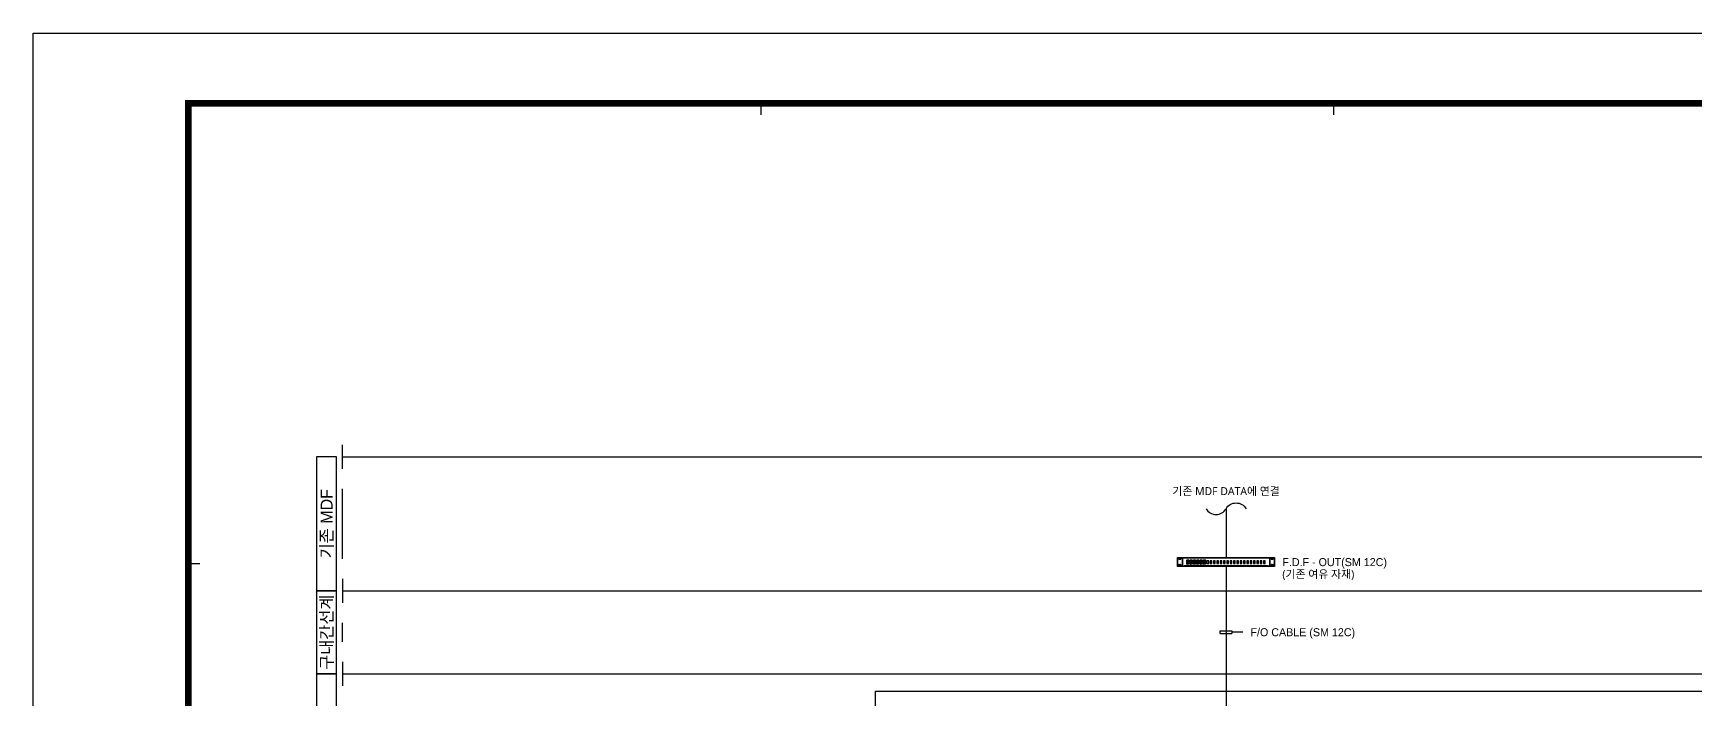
# Model space of a CAD drawing. Header units: millimetres. Extents: x 0 to 84100, y 0 to 29700.
# Drawn here: x 0 to 24931, y 19709 to 29700 of the extents above; entities that cross this region are included whole.
import ezdxf
from ezdxf.enums import TextEntityAlignment as Align

# ---------------------------------------------------------------- set-up
doc = ezdxf.new("R2010")
doc.units = ezdxf.units.MM
doc.header["$LTSCALE"] = 1000
for name, color, linetype in [('KEC-TEXT', 6, 'Continuous'), ('S', 4, 'Continuous'), ('SHT', 5, 'Continuous')]:
    doc.layers.add(name, color=color, linetype=linetype)
doc.styles.add('GHS', font='malgun.ttf')
doc.styles.add('나눔고딕', font='')
doc.styles.add('돋움체', font='')
doc.styles.get('나눔고딕').set_extended_font_data('나눔고딕')
doc.styles.get('돋움체').set_extended_font_data('DotumChe')

# ---------------------------------------------------------------- blocks, each defined once
blk = doc.blocks.new('XR-FORM-ET', base_point=(461, 408))
at = {"layer": 'SHT', "color": 171}
for p, q in [((43650, 114600), (43650, 113900)), ((78000, 114600), (78000, 113900)), ((9300, 87000), (10000, 87000))]:
    blk.add_line(p, q, dxfattribs=at)
at = {"layer": 'SHT'}
blk.add_lwpolyline([(0, 118800), (168200, 118800), (168200, 0), (0, 0)], close=True, dxfattribs=at)
at = {"layer": 'SHT', "const_width": 400}
blk.add_lwpolyline([(9300, 114600), (163900, 114600), (163900, 4200), (9300, 4200)], close=True, dxfattribs=at)
blk = doc.blocks.new('A$C346D2A37')
at = {"color": 0}
for p, q in [((0, 726), (91, 726)), ((0, 726), (0, 347)), ((91, 726), (91, 347)), ((91, 347), (0, 347)), ((45, 0), (45, 347))]:
    blk.add_line(p, q, dxfattribs=at)
blk = doc.blocks.new('lcdfasdf')
at = {"color": 0}
for p, q in [((2222926, 1044790), (2222953, 1044816)), ((2222926, 1044258), (2222926, 1044790)), ((2222926, 1044354), (2222926, 1044693)), ((2222926, 1044693), (2223175, 1044693)), ((2223175, 1044354), (2222926, 1044354)), ((2222953, 1044816), (2223149, 1044816)), ((2223131, 1044659), (2222967, 1044659)), ((2222967, 1044549), (2222967, 1044659)), ((2223131, 1044549), (2222967, 1044549)), ((2223131, 1044506), (2222967, 1044506)), ((2222967, 1044395), (2222967, 1044506)), ((2223131, 1044395), (2222967, 1044395)), ((2222979, 1044659), (2222979, 1044549)), ((2222979, 1044556), (2222979, 1044651)), ((2222979, 1044651), (2222994, 1044651)), ((2222979, 1044556), (2222994, 1044556)), ((2222979, 1044506), (2222979, 1044395)), ((2222979, 1044403), (2222979, 1044498)), ((2222979, 1044498), (2222994, 1044498)), ((2222979, 1044403), (2222994, 1044403)), ((2222994, 1044556), (2222994, 1044651)), ((2222994, 1044403), (2222994, 1044498)), ((2223104, 1044556), (2223104, 1044651)), ((2223104, 1044651), (2223118, 1044651)), ((2223104, 1044556), (2223118, 1044556)), ((2223104, 1044403), (2223104, 1044498)), ((2223104, 1044498), (2223118, 1044498)), ((2223104, 1044403), (2223118, 1044403)), ((2223118, 1044659), (2223118, 1044549)), ((2223118, 1044556), (2223118, 1044651)), ((2223118, 1044506), (2223118, 1044395)), ((2223118, 1044403), (2223118, 1044498)), ((2223131, 1044659), (2223131, 1044549)), ((2223131, 1044506), (2223131, 1044395)), ((2223149, 1044816), (2223175, 1044790)), ((2223175, 1044790), (2223175, 1044258)), ((2223175, 1044693), (2223175, 1044354)), ((2222926, 1044258), (2222953, 1044231)), ((2223149, 1044231), (2222953, 1044231)), ((2223175, 1044258), (2223149, 1044231))]:
    blk.add_line(p, q, dxfattribs=at)
for centre, radius in [((2223049, 1044604), 55.2), ((2223049, 1044450), 55.2), ((2223049, 1044604), 39.4), ((2223049, 1044450), 39.4), ((2223051, 1044762), 26.5), ((2223051, 1044286), 26.5), ((2223051, 1044762), 21.2), ((2223051, 1044286), 21.2)]:
    blk.add_circle(centre, radius, dxfattribs=at)
blk = doc.blocks.new('12CORE')
at = {"color": 0}
for p, q in [((0, 44.5), (0, 0)), ((6.9, 40.4), (6.9, 36.8)), ((6.9, 8), (6.9, 4.5)), ((8.2, 41.6), (15.6, 41.6)), ((8.2, 35.6), (15.6, 35.6)), ((8.2, 9.3), (15.6, 9.3)), ((8.2, 3.2), (15.6, 3.2)), ((16.9, 40.4), (16.9, 36.8)), ((16.9, 8), (16.9, 4.5)), ((23.8, 44.5), (23.8, 0)), ((24.7, 43.5), (460.3, 43.5)), ((24.7, 43.5), (24.7, 1)), ((24.7, 1), (33.5, 1)), ((33.5, 4.9), (451.5, 4.9)), ((33.5, 4.9), (33.5, 0)), ((46.8, 27.8), (46.8, 15.3)), ((55.9, 27.8), (46.8, 27.8)), ((46.8, 15.3), (55.9, 15.3)), ((55.9, 15.3), (55.9, 27.8)), ((63.4, 27.8), (63.4, 15.3)), ((72.6, 27.8), (63.4, 27.8)), ((63.4, 15.3), (72.6, 15.3)), ((72.6, 15.3), (72.6, 27.8)), ((80, 27.8), (80, 15.3)), ((89.2, 27.8), (80, 27.8)), ((80, 15.3), (89.2, 15.3)), ((89.2, 15.3), (89.2, 27.8)), ((96.6, 27.8), (96.6, 15.3)), ((105.8, 27.8), (96.6, 27.8)), ((96.6, 15.3), (105.8, 15.3)), ((105.8, 15.3), (105.8, 27.8)), ((113.3, 27.8), (113.3, 15.3)), ((122.4, 27.8), (113.3, 27.8)), ((113.3, 15.3), (122.4, 15.3)), ((122.4, 15.3), (122.4, 27.8)), ((129.9, 27.8), (129.9, 15.3)), ((139, 27.8), (129.9, 27.8)), ((129.9, 15.3), (139, 15.3)), ((139, 15.3), (139, 27.8)), ((146.5, 27.8), (146.5, 15.3)), ((155.7, 27.8), (146.5, 27.8)), ((146.5, 15.3), (155.7, 15.3)), ((155.7, 15.3), (155.7, 27.8)), ((163.1, 27.8), (163.1, 15.3)), ((172.3, 27.8), (163.1, 27.8)), ((163.1, 15.3), (172.3, 15.3)), ((172.3, 15.3), (172.3, 27.8)), ((179.7, 27.8), (179.7, 15.3)), ((188.9, 27.8), (179.7, 27.8)), ((179.7, 15.3), (188.9, 15.3)), ((188.9, 15.3), (188.9, 27.8)), ((196.4, 27.8), (196.4, 15.3)), ((205.5, 27.8), (196.4, 27.8)), ((196.4, 15.3), (205.5, 15.3)), ((205.5, 15.3), (205.5, 27.8)), ((213, 27.8), (213, 15.3)), ((222.2, 27.8), (213, 27.8)), ((213, 15.3), (222.2, 15.3)), ((222.2, 15.3), (222.2, 27.8)), ((229.6, 27.8), (229.6, 15.3)), ((238.8, 27.8), (229.6, 27.8)), ((229.6, 15.3), (238.8, 15.3)), ((238.8, 15.3), (238.8, 27.8)), ((246.2, 27.8), (246.2, 15.3)), ((255.4, 27.8), (246.2, 27.8)), ((246.2, 15.3), (255.4, 15.3)), ((255.4, 15.3), (255.4, 27.8)), ((262.8, 27.8), (262.8, 15.3)), ((272, 27.8), (262.8, 27.8)), ((262.8, 15.3), (272, 15.3)), ((272, 15.3), (272, 27.8)), ((279.5, 27.8), (279.5, 15.3)), ((288.6, 27.8), (279.5, 27.8)), ((279.5, 15.3), (288.6, 15.3)), ((288.6, 15.3), (288.6, 27.8)), ((296.1, 27.8), (296.1, 15.3)), ((305.3, 27.8), (296.1, 27.8)), ((296.1, 15.3), (305.3, 15.3)), ((305.3, 15.3), (305.3, 27.8)), ((312.7, 27.8), (312.7, 15.3)), ((321.9, 27.8), (312.7, 27.8)), ((312.7, 15.3), (321.9, 15.3)), ((321.9, 15.3), (321.9, 27.8)), ((329.3, 27.8), (329.3, 15.3)), ((338.5, 27.8), (329.3, 27.8)), ((329.3, 15.3), (338.5, 15.3)), ((338.5, 15.3), (338.5, 27.8)), ((345.9, 27.8), (345.9, 15.3)), ((355.1, 27.8), (345.9, 27.8)), ((345.9, 15.3), (355.1, 15.3)), ((355.1, 15.3), (355.1, 27.8)), ((362.6, 27.8), (362.6, 15.3)), ((371.7, 27.8), (362.6, 27.8)), ((362.6, 15.3), (371.7, 15.3)), ((371.7, 15.3), (371.7, 27.8)), ((379.2, 27.8), (379.2, 15.3)), ((388.4, 27.8), (379.2, 27.8)), ((379.2, 15.3), (388.4, 15.3)), ((388.4, 15.3), (388.4, 27.8)), ((395.8, 27.8), (395.8, 15.3)), ((405, 27.8), (395.8, 27.8)), ((395.8, 15.3), (405, 15.3)), ((405, 15.3), (405, 27.8)), ((412.4, 27.8), (412.4, 15.3)), ((421.6, 27.8), (412.4, 27.8)), ((412.4, 15.3), (421.6, 15.3)), ((421.6, 15.3), (421.6, 27.8)), ((429.1, 27.8), (429.1, 15.3)), ((438.2, 27.8), (429.1, 27.8)), ((429.1, 15.3), (438.2, 15.3)), ((438.2, 15.3), (438.2, 27.8)), ((451.5, 4.9), (451.5, 0)), ((460.3, 1), (451.5, 1)), ((460.3, 43.5), (460.3, 1)), ((461.2, 44.5), (461.2, 0)), ((468.1, 40.4), (468.1, 36.8)), ((468.1, 8), (468.1, 4.5)), ((469.4, 41.6), (476.8, 41.6)), ((469.4, 35.6), (476.8, 35.6)), ((469.4, 9.3), (476.8, 9.3)), ((469.4, 3.2), (476.8, 3.2)), ((478.1, 40.4), (478.1, 36.8)), ((478.1, 8), (478.1, 4.5)), ((485, 0), (485, 44.5))]:
    blk.add_line(p, q, dxfattribs=at)
blk.add_lwpolyline([(0, 44.5), (485, 44.5), (485, 0), (0, 0)], close=True, dxfattribs=at)
blk.add_circle((242.5, 2.4), 1.76, dxfattribs=at)
for centre, start, end in [((8.2, 40.4), 90, 180), ((8.2, 36.8), 180, 270), ((8.2, 8), 90, 180), ((8.2, 4.5), 180, 270), ((15.6, 40.4), 0, 90), ((15.6, 36.8), 270, 0), ((15.6, 8), 0, 90), ((15.6, 4.5), 270, 0), ((469.4, 40.4), 90, 180), ((469.4, 36.8), 180, 270), ((469.4, 8), 90, 180), ((469.4, 4.5), 180, 270), ((476.8, 40.4), 0, 90), ((476.8, 36.8), 270, 0), ((476.8, 8), 0, 90), ((476.8, 4.5), 270, 0)]:
    blk.add_arc(centre, 1.25, start, end, dxfattribs=at)
at = {"color": 0, "xscale": 0.0368463320600703, "yscale": 0.0368463320600703, "zscale": 0.0368463320600703}
for p in [(-81859.9, -38465.3), (-81843.3, -38465.3), (-81826.7, -38465.3), (-81810, -38465.3), (-81793.4, -38465.3), (-81776.8, -38465.3)]:
    blk.add_blockref('lcdfasdf', p, dxfattribs=at)
at = {"color": 0, "style": '돋움체'}
for s, p in [('1', (42.3, 19.9)), ('2', (58.6, 20.1)), ('3', (75, 20.4)), ('4', (91.7, 20.5)), ('5', (108.2, 20.4)), ('6', (124.9, 20.5))]:
    blk.add_text(s, height=3.37, dxfattribs=at).set_placement(p)

msp = doc.modelspace()

# ---------------------------------------------------------------- linework, layer by layer
at = {"layer": 'KEC-TEXT', "color": 6}
for p, q in [((4639, 23172), (4639, 23532)), ((4639, 23352), (34823, 23352)), ((4639, 21823), (4639, 22872)), ((17888, 22573), (17888, 21841)), ((17888, 21708), (17888, 19578)), ((4639, 21523), (4639, 21163)), ((4639, 21343), (34823, 21344)), ((4639, 20578), (4639, 20863)), ((4639, 20278), (4639, 19918)), ((4639, 20098), (34823, 20099))]:
    msp.add_line(p, q, dxfattribs=at)
for points in [[(4549, 23352), (4249, 23352), (4249, 21343), (4549, 21343)], [(4549, 21343), (4249, 21343), (4249, 20098), (4549, 20098)], [(4549, 20098), (4249, 20098), (4249, 11874), (4549, 11874)], [(12629, 19838), (29535, 19838), (29535, 15659), (12629, 15659)]]:
    msp.add_lwpolyline(points, close=True, dxfattribs=at)
msp.add_lwpolyline([(17588, 22573, 0.57735), (17888, 22573, -0.57735), (18188, 22573, -0.267949)], format="xyb", dxfattribs=at)

# ---------------------------------------------------------------- block references
at = {"layer": 'KEC-TEXT', "color": 6, "xscale": 3, "yscale": 3, "zscale": 3}
msp.add_blockref('12CORE', (17160, 21708), dxfattribs=at)
at = {"layer": 'KEC-TEXT', "color": 6, "xscale": 0.4664386299814074, "yscale": 0.4664386299814074, "zscale": 0.4664386299814074, "rotation": 90}
msp.add_blockref('A$C346D2A37', (18138, 20700), dxfattribs=at)
at = {"layer": 'S', "xscale": 0.25, "yscale": 0.25, "zscale": 0.25}
msp.add_blockref('XR-FORM-ET', (115, 102), dxfattribs=at)

# ---------------------------------------------------------------- texts
at = {"layer": 'KEC-TEXT', "color": 6, "style": '나눔고딕'}
for s, p in [('기존 MDF', (4399, 22348)), ('구내간선계', (4399, 20721))]:
    msp.add_text(s, height=180, rotation=90, dxfattribs=at).set_placement(p, align=Align.MIDDLE_CENTER)
at = {"layer": 'KEC-TEXT', "color": 6, "style": 'GHS'}
msp.add_text('기존 MDF DATA에 연결', height=120, dxfattribs=at).set_placement((17888, 22896), align=Align.TOP_CENTER)
at = {"layer": 'KEC-TEXT', "color": 6}
for s, style, p in [('F.D.F - OUT(SM 12C)', '나눔고딕', (18732, 21772)), ('(기존 여유 자재)', 'GHS', (18732, 21592)), ('F/O CABLE (SM 12C)', '나눔고딕', (18254, 20721))]:
    msp.add_text(s, height=120, dxfattribs=dict(at, style=style)).set_placement(p, align=Align.MIDDLE_LEFT)

doc.saveas('drawing.dxf')
